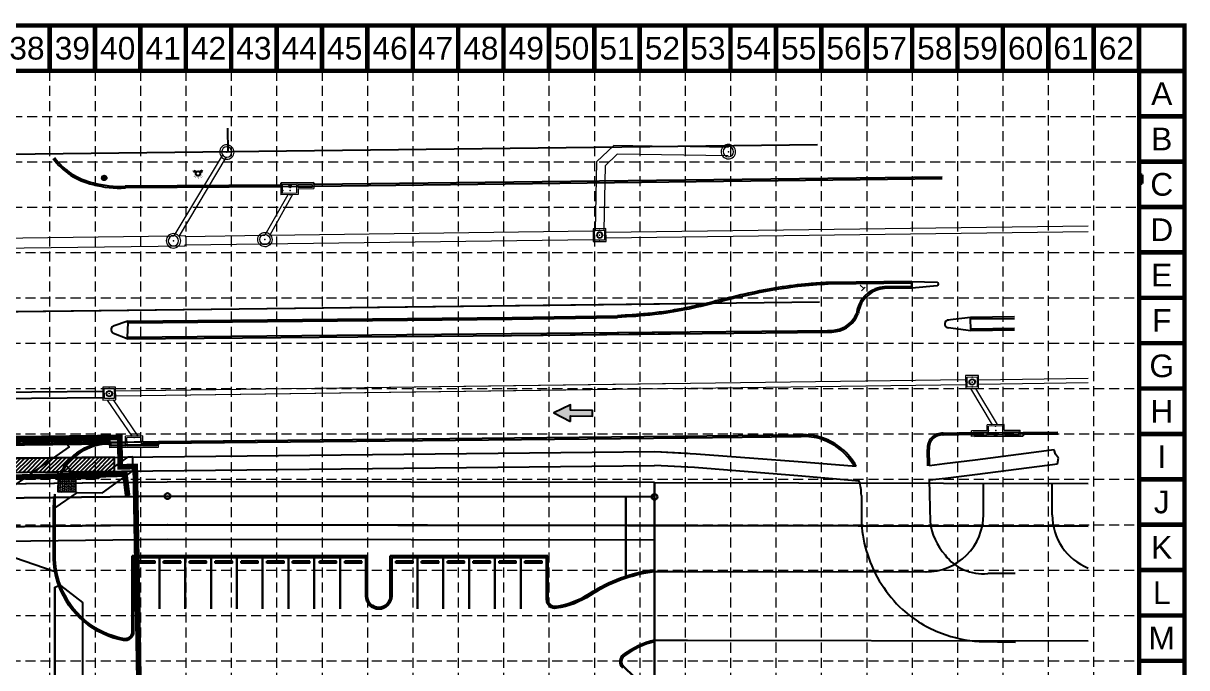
# Model space of a CAD drawing. Header units: feet. Extents: x -1048 to -33, y 2514 to 3149.
# Drawn here: x -438.8 to -33, y 2923.8 to 3148.7 of the extents above; entities that cross this region are included whole.
import ezdxf
from ezdxf.enums import TextEntityAlignment as Align

# ---------------------------------------------------------------- set-up
doc = ezdxf.new("R2010")
doc.units = ezdxf.units.FT
doc.header["$LTSCALE"] = 20
doc.header["$MEASUREMENT"] = 0
for name, pattern in [('CENTER2', [1.125, 0.75, -0.125, 0.125, -0.125]), ('DASHED', [0.75, 0.5, -0.25]), ('HIDDEN', [0.375, 0.25, -0.125]), ('HIDDEN2', [0.1875, 0.125, -0.0625]), ('PHANTOM2', [1.25, 0.625, -0.125, 0.125, -0.125, 0.125, -0.125])]:
    doc.linetypes.add(name, pattern=pattern)
for name, color, linetype in [('ARROWS', 252, 'Continuous'), ('BASE', 7, 'Continuous'), ('BOUND-ADJ', 3, 'PHANTOM2'), ('BOUNDARY', 4, 'PHANTOM2'), ('CONSTRUCTION_CLASS', 7, 'Continuous'), ('E_CONC', 7, 'Continuous'), ('E_CURB', 7, 'Continuous'), ('E_GUT', 8, 'HIDDEN2'), ('EX_ESMT_ACCESS_OFF', 3, 'HIDDEN2'), ('EX_ESMT_UTIL', 3, 'HIDDEN2'), ('EX_INLETS_MANHOLES', 8, 'HIDDEN2'), ('EX_ROW_CL', 7, 'CENTER2'), ('EX_ROW_DED', 2, 'HIDDEN2'), ('EX_STM_SEW', 8, 'HIDDEN'), ('FUT_CURB', 8, 'HIDDEN'), ('FUT_STRIPE', 8, 'HIDDEN'), ('GRID', 254, 'HIDDEN'), ('HATCH_PAVERS', 8, 'Continuous'), ('LIMITS OF DISTURBANCE', 1, 'HIDDEN'), ('P_CONTOUR', 1, 'Continuous'), ('P_CURB', 2, 'Continuous'), ('P_ESMT_LAND', 3, 'HIDDEN'), ('P_ESMT_WATER', 3, 'HIDDEN2'), ('P_GUT', 7, 'Continuous'), ('P_RAMP', 7, 'Continuous'), ('P_SIDEWALK', 2, 'Continuous'), ('SAWCUT', 220, 'Continuous'), ('SILT FENCE', 200, 'Continuous')]:
    doc.layers.add(name, color=color, linetype=linetype)
doc.styles.get("Standard").update_dxf_attribs({"font": 'ARIAL.TTF'})

# ---------------------------------------------------------------- blocks, each defined once
blk = doc.blocks.new('arrow')
blk.add_lwpolyline([(-67, -25.4), (-59.3, -25.4), (-59.6, -56.1), (-51.9, -56.2), (-51.6, -25.5), (-44, -25.5), (-55.3, -2.4), (-67, -25.4)], close=True)
at = {"color": 254}
for points in [[(-44, -25.5), (-67, -25.4), (-55.3, -2.4), (-67, -25.4)], [(-59.6, -56.1), (-51.9, -56.2), (-59.3, -25.4), (-51.6, -25.5)]]:
    blk.add_solid(points, dxfattribs=at)

msp = doc.modelspace()

# ---------------------------------------------------------------- hatches: boundary and pattern name
at = {"linetype": 'Continuous'}
h = msp.add_hatch(color=256, dxfattribs=at)
edge = h.paths.add_edge_path()
edge.add_ellipse((-410.58, 3094.76), major_axis=(-0.566, 0.566), ratio=1, start_angle=45, end_angle=225)
edge.add_ellipse((-410.58, 3094.76), major_axis=(-0.566, 0.566), ratio=1, start_angle=225, end_angle=405)
at = {"layer": 'HATCH_PAVERS', "linetype": 'Continuous', "lineweight": 5}
h = msp.add_hatch(dxfattribs=at)
h.set_pattern_fill('AR-HBONE', scale=0.5, style=0)
h.paths.add_polyline_path([(-145.73, 3057.84), (-146.98, 3057.82), (-146.45, 3055.29), (-144.81, 3055.84)])
at = {"layer": 'P_RAMP', "linetype": 'Continuous'}
h = msp.add_hatch(dxfattribs=at)
h.set_pattern_fill('HEX', scale=2, angle=-0.7518, style=0)
h.set_pattern_definition([(359.248212, (120.26747, 91.07756), (0.00568147, 0.43297543), [0.25, -0.5]), (119.248212, (120.26747, 91.07756), (-0.377808455, -0.211567415), [0.25, -0.5]), (59.248212, (120.51745, 91.07428), (-0.372126984, 0.22140801), [0.25, -0.5])])
h.paths.add_polyline_path([(-426.54, 2989.82), (-420.55, 2989.74), (-420.61, 2985.11), (-426.61, 2985.19)])
at = {"layer": 'SAWCUT', "linetype": 'Continuous'}
h = msp.add_hatch(dxfattribs=at)
h.set_pattern_fill('ANSI31', color=252, scale=8, style=0)
h.set_pattern_definition([(45, (2.4313, -9.9284), (-0.70710678, 0.70710678), [])])
h.paths.add_polyline_path([(-658.43, 2999.2), (-408.63, 3001.99), (-408.64, 3002.99), (-658.44, 3000.2)])
h = msp.add_hatch(dxfattribs=at)
h.set_pattern_fill('ANSI31', color=252, scale=8, style=0)
h.set_pattern_definition([(45, (-4.1079, -18.1536), (-0.70710678, 0.70710678), [])])
edge = h.paths.add_edge_path()
edge.add_line((-407, 2997.31), (-577.99, 2995.52))
edge.add_arc((-581.94, 2474.99), 520.54, 89.5658, 94.5548)
edge.add_line((-623.28, 2993.89), (-636.06, 2992.98))
edge.add_line((-636.06, 2992.98), (-635.71, 2988.08))
edge.add_line((-635.71, 2988.08), (-622.89, 2989.01))
edge.add_arc((-581.53, 2467.87), 522.77, 89.6219, 94.538, ccw=False)
edge.add_line((-578.08, 2990.63), (-574.32, 2990.67))
edge.add_line((-574.32, 2990.67), (-569.32, 2990.72))
edge.add_line((-569.32, 2990.72), (-406.95, 2992.43))
edge.add_line((-406.95, 2992.43), (-407, 2997.31))

# ---------------------------------------------------------------- linework, layer by layer
at = {"linetype": 'Continuous'}
for p, q in [((-379.45, 3097.03), (-379.33, 3097.26)), ((-378.58, 3096.61), (-379.45, 3097.03)), ((-378.42, 3096.83), (-379.33, 3097.26)), ((-376.44, 3097.32), (-377.34, 3096.85)), ((-377.18, 3096.64), (-376.32, 3097.08)), ((-376.32, 3097.08), (-376.44, 3097.32))]:
    msp.add_line(p, q, dxfattribs=at)
at = {"color": 253}
for p, q in [((-392.86, 2961.02), (-398.86, 2961.02)), ((-398.86, 2960.35), (-398.86, 2961.02)), ((-392.86, 2960.35), (-398.86, 2960.35)), ((-392.86, 2960.35), (-392.86, 2961.02)), ((-383.86, 2961.02), (-389.86, 2961.02)), ((-389.86, 2960.35), (-389.86, 2961.02)), ((-383.86, 2960.35), (-389.86, 2960.35)), ((-383.86, 2960.35), (-383.86, 2961.02)), ((-374.86, 2961.02), (-380.86, 2961.02)), ((-380.86, 2960.35), (-380.86, 2961.02)), ((-374.86, 2960.35), (-380.86, 2960.35)), ((-374.86, 2960.35), (-374.86, 2961.02)), ((-365.86, 2961.02), (-371.86, 2961.02)), ((-371.86, 2960.35), (-371.86, 2961.02)), ((-365.86, 2960.35), (-371.86, 2960.35)), ((-365.86, 2960.35), (-365.86, 2961.02)), ((-356.86, 2961.02), (-362.86, 2961.02)), ((-362.86, 2960.35), (-362.86, 2961.02)), ((-356.86, 2960.35), (-362.86, 2960.35)), ((-356.86, 2960.35), (-356.86, 2961.02)), ((-347.86, 2961.02), (-353.86, 2961.02)), ((-353.86, 2960.35), (-353.86, 2961.02)), ((-347.86, 2960.35), (-353.86, 2960.35)), ((-347.86, 2960.35), (-347.86, 2961.02)), ((-338.86, 2961.02), (-344.86, 2961.02)), ((-344.86, 2960.35), (-344.86, 2961.02)), ((-338.86, 2960.35), (-344.86, 2960.35)), ((-338.86, 2960.35), (-338.86, 2961.02)), ((-329.51, 2961.02), (-335.51, 2961.02)), ((-335.51, 2960.35), (-335.51, 2961.02)), ((-329.51, 2960.35), (-335.51, 2960.35)), ((-329.51, 2960.35), (-329.51, 2961.02)), ((-320.71, 2961.02), (-326.71, 2961.02)), ((-326.71, 2960.35), (-326.71, 2961.02)), ((-320.71, 2960.35), (-326.71, 2960.35)), ((-320.71, 2960.35), (-320.71, 2961.02)), ((-302.86, 2961.02), (-308.86, 2961.02)), ((-308.86, 2960.35), (-308.86, 2961.02)), ((-302.86, 2960.35), (-308.86, 2960.35)), ((-302.86, 2960.35), (-302.86, 2961.02)), ((-293.86, 2961.02), (-299.86, 2961.02)), ((-299.86, 2960.35), (-299.86, 2961.02)), ((-293.86, 2960.35), (-299.86, 2960.35)), ((-293.86, 2960.35), (-293.86, 2961.02)), ((-284.86, 2961.02), (-290.86, 2961.02)), ((-290.86, 2960.35), (-290.86, 2961.02)), ((-284.86, 2960.35), (-290.86, 2960.35)), ((-284.86, 2960.35), (-284.86, 2961.02)), ((-275.86, 2961.02), (-281.86, 2961.02)), ((-281.86, 2960.35), (-281.86, 2961.02)), ((-275.86, 2960.35), (-281.86, 2960.35)), ((-275.86, 2960.35), (-275.86, 2961.02)), ((-266.86, 2961.02), (-272.86, 2961.02)), ((-272.86, 2960.35), (-272.86, 2961.02)), ((-266.86, 2960.35), (-272.86, 2960.35)), ((-266.86, 2960.35), (-266.86, 2961.02)), ((-257.86, 2961.02), (-263.86, 2961.02)), ((-263.86, 2960.35), (-263.86, 2961.02)), ((-257.86, 2960.35), (-263.86, 2960.35)), ((-257.86, 2960.35), (-257.86, 2961.02))]:
    msp.add_line(p, q, dxfattribs=at)
at = {"linetype": 'Continuous'}
msp.add_circle((-377.87, 3096.28), 0.781, dxfattribs=at)
at = {"color": 253}
for centre in [(-398.36, 2960.69), (-393.36, 2960.69), (-389.36, 2960.69), (-384.36, 2960.69), (-380.36, 2960.69), (-375.36, 2960.69), (-371.36, 2960.69), (-366.36, 2960.69), (-362.36, 2960.69), (-357.36, 2960.69), (-353.36, 2960.69), (-348.36, 2960.69), (-344.36, 2960.69), (-339.36, 2960.69), (-335.01, 2960.69), (-330.01, 2960.69), (-326.21, 2960.69), (-321.21, 2960.69), (-308.36, 2960.69), (-303.36, 2960.69), (-299.36, 2960.69), (-294.36, 2960.69), (-290.36, 2960.69), (-285.36, 2960.69), (-281.36, 2960.69), (-276.36, 2960.69), (-272.36, 2960.69), (-267.36, 2960.69), (-263.36, 2960.69), (-258.36, 2960.69)]:
    msp.add_circle(centre, 0.0417, dxfattribs=at)
at = {"linetype": 'Continuous'}
msp.add_ellipse((-410.58, 3094.76), major_axis=(-0.566, 0.566), ratio=1, start_param=3.926991, end_param=10.210176, dxfattribs=at)
at = {"layer": 'BASE', "color": 9}
msp.add_line((-49.62, 3132.09), (-49.62, 2530.43), dxfattribs=at)
at = {"layer": 'BASE', "const_width": 1.58}
for points in [[(-1047.12, 2514.59), (-33.79, 2514.59), (-33.79, 3147.93), (-1047.12, 3147.93)], [(-1031.32, 2530.42), (-49.58, 2530.39), (-49.6, 3132.1), (-1031.13, 3132.12)]]:
    msp.add_lwpolyline(points, close=True, dxfattribs=at)
for points in [[(-429.62, 3132.09), (-429.62, 3147.93)], [(-413.79, 3132.09), (-413.79, 3147.93)], [(-397.96, 3132.09), (-397.96, 3147.93)], [(-382.12, 3132.09), (-382.12, 3147.93)], [(-366.29, 3132.09), (-366.29, 3147.93)], [(-350.46, 3132.09), (-350.46, 3147.93)], [(-334.62, 3132.09), (-334.62, 3147.93)], [(-318.79, 3132.09), (-318.79, 3147.93)], [(-302.96, 3132.09), (-302.96, 3147.93)], [(-287.12, 3132.09), (-287.12, 3147.93)], [(-271.29, 3132.09), (-271.29, 3147.93)], [(-255.46, 3132.09), (-255.46, 3147.93)], [(-239.62, 3132.09), (-239.62, 3147.93)], [(-223.79, 3132.09), (-223.79, 3147.93)], [(-207.96, 3132.09), (-207.96, 3147.93)], [(-192.12, 3132.09), (-192.12, 3147.93)], [(-176.29, 3132.09), (-176.29, 3147.93)], [(-160.46, 3132.09), (-160.46, 3147.93)], [(-144.62, 3132.09), (-144.62, 3147.93)], [(-128.79, 3132.09), (-128.79, 3147.93)], [(-112.96, 3132.09), (-112.96, 3147.93)], [(-97.12, 3132.09), (-97.12, 3147.93)], [(-81.29, 3132.09), (-81.29, 3147.93)], [(-65.46, 3132.09), (-65.46, 3147.93)], [(-49.62, 3132.09), (-49.62, 3147.93)], [(-33.79, 3132.09), (-33.79, 3147.93)], [(-33.79, 3132.09), (-49.62, 3132.09)], [(-33.79, 3116.26), (-49.62, 3116.26)], [(-33.79, 3100.43), (-49.62, 3100.43)], [(-33.79, 3084.59), (-49.62, 3084.59)], [(-33.79, 3068.76), (-49.62, 3068.76)], [(-33.79, 3052.93), (-49.62, 3052.93)], [(-33.79, 3037.09), (-49.62, 3037.09)], [(-33.79, 3021.26), (-49.62, 3021.26)], [(-33.79, 3005.43), (-49.62, 3005.43)], [(-33.79, 2989.59), (-49.62, 2989.59)], [(-33.79, 2973.76), (-49.62, 2973.76)], [(-33.79, 2957.93), (-49.62, 2957.93)], [(-33.79, 2942.09), (-49.62, 2942.09)], [(-33.79, 2926.26), (-49.62, 2926.26)]]:
    msp.add_lwpolyline(points, dxfattribs=at)
at = {"layer": 'BOUND-ADJ', "color": 7, "linetype": 'Continuous'}
for p, q in [((-367.54, 3112.11), (-367.44, 3104)), ((-218.72, 2988.43), (-207.18, 2988.41)), ((-218.72, 2988.43), (-67.35, 2988.17))]:
    msp.add_line(p, q, dxfattribs=at)
msp.add_lwpolyline([(-717.42, 3099.82), (-161.78, 3106.45)], dxfattribs=at)
msp.add_lwpolyline([(-717.42, 3099.82), (-161.78, 3106.45)], dxfattribs=at)
at = {"layer": 'BOUND-ADJ', "color": 7, "linetype": 'Continuous', "lineweight": 30}
msp.add_lwpolyline([(-218.64, 2983.44), (-218.7, 2988.44)], dxfattribs=at)
at = {"layer": 'BOUNDARY', "color": 7, "linetype": 'Continuous', "lineweight": 30}
for p, q in [((-388.52, 2983.74), (-455.47, 2982.94)), ((-388.52, 2983.74), (-455.47, 2982.94)), ((-388.54, 2983.74), (-218.64, 2983.44)), ((-218.64, 2983.44), (-388.52, 2983.74)), ((-218.64, 2983.44), (-388.52, 2983.74)), ((-218.64, 2983.44), (-218.64, 2654.27)), ((-218.64, 2983.44), (-218.64, 2654.27))]:
    msp.add_line(p, q, dxfattribs=at)
for centre in [(-388.52, 2983.74), (-218.64, 2983.44)]:
    msp.add_circle(centre, 1, dxfattribs=at)
at = {"layer": 'CONSTRUCTION_CLASS', "color": 7, "linetype": 'Continuous', "lineweight": 0}
msp.add_point((-367.83, 3103.78), dxfattribs=at)
at = {"layer": 'E_CONC', "color": 7, "linetype": 'Continuous'}
for p, q in [((-577.99, 2995.52), (-218.58, 2999.29)), ((-218.58, 2999.29), (-207.18, 2998.69)), ((-218.58, 2999.29), (-204.1, 2998.53)), ((-79.18, 2999.88), (-106.79, 2996.26)), ((-78.82, 2998.37), (-79.18, 2999.88)), ((-204.1, 2998.53), (-168.49, 2995.8)), ((-168.49, 2995.8), (-148.31, 2994.22)), ((-106.79, 2996.26), (-117.54, 2994.93)), ((-105.95, 2991.35), (-78.08, 2994.96)), ((-77.76, 2996.98), (-78.82, 2998.37)), ((-78.08, 2994.96), (-77.76, 2996.98)), ((-569.32, 2990.72), (-218.66, 2994.41)), ((-207.18, 2993.85), (-218.66, 2994.41)), ((-204.72, 2993.73), (-218.66, 2994.41)), ((-168.65, 2990.84), (-204.72, 2993.73)), ((-117.54, 2994.93), (-122.74, 2994.31)), ((-117.12, 2990), (-105.95, 2991.35)), ((-147.19, 2988.98), (-168.65, 2990.84)), ((-122.7, 2989.44), (-117.12, 2990)), ((-122.43, 2974.75), (-122.7, 2989.44)), ((-146.47, 2983.97), (-146.4, 2974.12)), ((-92.81, 2956.75), (-102.42, 2956.71)), ((-105.34, 2932.97), (-92.77, 2932.78))]:
    msp.add_line(p, q, dxfattribs=at)
for centre, radius, start, end in [((-166.76, 2983.64), 20.28, 0.9519, 15.2772), ((-102.43, 2976.73), 20.1, 185.6446, 222.2765), ((-108.1, 2975.9), 38.34, 182.658, 198.9915), ((-101.67, 2976.99), 44.79, 197.6338, 227.1657), ((-104.11, 2973.14), 16.52, 216.9803, 275.869), ((-103.66, 2975.66), 42.46, 227.9174, 249.531), ((-102, 2979.41), 46.56, 249.2249, 265.8867)]:
    msp.add_arc(centre, radius, start, end, dxfattribs=at)
at = {"layer": 'E_CURB', "color": 7, "linetype": 'Continuous'}
for p, q in [((-337.51, 3093.01), (-348.94, 3092.88)), ((-348.94, 3092.88), (-348.93, 3092.27)), ((-337.51, 3093.01), (-337.5, 3092.4)), ((-118.34, 3095.07), (-337.5, 3092.4)), ((-118.34, 3095.07), (-337.5, 3092.4)), ((-348.93, 3092.27), (-403.25, 3091.85)), ((-128.88, 3058.02), (-158.01, 3057.7)), ((-128.9, 3056.92), (-138.4, 3056.71)), ((-128.9, 3056.92), (-128.89, 3056.32)), ((-128.88, 3058.02), (-128.89, 3058.62)), ((-128.89, 3058.62), (-120.08, 3058.33)), ((-120.05, 3057.1), (-128.89, 3056.32)), ((-402.32, 3044.73), (-407.48, 3043.08)), ((-402.31, 3044.13), (-402.32, 3044.73)), ((-402.31, 3044.13), (-268.33, 3045.5)), ((-268.33, 3045.5), (-231.6, 3046.03)), ((-108.41, 3046.07), (-116.43, 3045.12)), ((-108.4, 3045.47), (-108.41, 3046.07)), ((-93.08, 3045.63), (-108.4, 3045.47)), ((-402.53, 3038.6), (-407.37, 3040.44)), ((-402.54, 3039.2), (-268.53, 3040.42)), ((-268.53, 3040.42), (-168.78, 3041.39)), ((-268.53, 3040.42), (-207.18, 3041.02)), ((-168.78, 3041.39), (-158.27, 3041.51)), ((-108.34, 3041.43), (-116.2, 3042.41)), ((-93.1, 3042.19), (-108.34, 3042.03)), ((-108.34, 3042.03), (-108.34, 3041.43)), ((-402.54, 3039.2), (-402.53, 3038.6)), ((-391.63, 3002.21), (-218.96, 3003.92)), ((-218.96, 3003.92), (-167.52, 3004.52)), ((-218.96, 3003.92), (-207.18, 3004.06)), ((-107.05, 3005.18), (-117.94, 3005.03)), ((-107.05, 3005.18), (-107.05, 3004.61)), ((-107.05, 3004.61), (-90.03, 3004.76)), ((-90.04, 3005.32), (-77.98, 3005.42)), ((-90.04, 3005.32), (-90.03, 3004.76)), ((-689.32, 2998.85), (-408.63, 3001.99)), ((-408.6, 3001.43), (-408.63, 3001.99)), ((-391.6, 3001.72), (-408.6, 3001.43)), ((-391.63, 3002.21), (-391.6, 3001.72)), ((-122.74, 2994.31), (-122.83, 2999.99))]:
    msp.add_line(p, q, dxfattribs=at)
for centre, radius, start, end in [((-409.64, 3115.25), 22.67, 216.0854, 257.9336), ((-405.19, 3125.02), 33.23, 253.9484, 273.3495), ((-137.83, 3046.33), 10.41, 111.8808, 174.2883), ((-137.93, 3046.49), 10.23, 92.6533, 111.7099), ((-120.19, 3057.71), 0.627, 282.746, 80.0205), ((-157.06, 3051.25), 9.68, 279.7191, 336.3448), ((-116.05, 3043.79), 1.38, 89.3387, 263.8735), ((-406.57, 3041.79), 1.58, 125.4038, 239.2566), ((-157.61, 3052.48), 10.99, 266.5371, 281.4644), ((-166.64, 2984.46), 20.08, 71.4769, 92.5031), ((-167.07, 2983.75), 20.89, 30.2659, 70.975), ((-118.35, 3000.54), 4.51, 84.7457, 187.0511)]:
    msp.add_arc(centre, radius, start, end, dxfattribs=at)
msp.add_spline([(-158.01, 3057.7), (-168.67, 3056.81), (-183.72, 3054.35), (-196.96, 3051.25), (-208.12, 3048.71), (-218.7, 3047.05), (-231.6, 3046.03)], degree=3, dxfattribs=at)
msp.add_open_spline([(-207.18, 3048.9), (-207.49, 3048.83), (-211.31, 3048.06), (-219.42, 3046.78), (-227.29, 3046.3), (-231.6, 3046.03)], degree=3, knots=[50.025212, 50.025212, 50.025212, 50.025212, 50.987198, 61.699616, 74.632018, 74.632018, 74.632018, 74.632018], dxfattribs=at)
at = {"layer": 'E_GUT', "color": 7, "linetype": 'Continuous'}
for p, q in [((-118.33, 3094.47), (-337.5, 3091.8)), ((-118.33, 3094.47), (-337.5, 3091.8)), ((-348.92, 3091.67), (-403.22, 3091.25)), ((-337.5, 3091.8), (-348.92, 3091.67)), ((-128.89, 3058.62), (-158.02, 3058.3)), ((-128.89, 3056.32), (-138.37, 3056.11)), ((-402.32, 3044.73), (-268.34, 3046.1)), ((-268.34, 3046.1), (-231.6, 3046.63)), ((-93.07, 3046.23), (-108.41, 3046.07)), ((-402.53, 3038.6), (-268.52, 3039.82)), ((-268.52, 3039.82), (-168.77, 3040.79)), ((-268.52, 3039.82), (-207.18, 3040.42)), ((-168.77, 3040.79), (-158.26, 3040.91)), ((-93.1, 3041.59), (-108.34, 3041.43)), ((-689.33, 2999.45), (-357.94, 3003.15)), ((-391.64, 3002.81), (-222.36, 3004.53)), ((-222.36, 3004.53), (-167.53, 3005.12)), ((-222.36, 3004.53), (-207.18, 3004.69)), ((-107.06, 3005.78), (-117.95, 3005.63)), ((-107.06, 3005.78), (-90.04, 3005.92)), ((-90.04, 3005.92), (-77.97, 3006.02)), ((-408.64, 3002.59), (-391.64, 3002.81)), ((-123.34, 2994.3), (-123.43, 2999.98))]:
    msp.add_line(p, q, dxfattribs=at)
for centre, radius, start, end in [((-409.64, 3115.25), 23.27, 216.0854, 257.9336), ((-405.19, 3124.97), 33.78, 253.9976, 273.3568), ((-137.93, 3046.49), 9.63, 92.6533, 111.6991), ((-137.83, 3046.33), 9.81, 111.8808, 174.2883), ((-157.01, 3051.15), 10.17, 279.6628, 337.813), ((-157.6, 3052.39), 11.5, 266.6648, 281.4937), ((-166.64, 2984.47), 20.67, 71.4595, 92.4567), ((-167.07, 2983.75), 21.49, 29.1644, 70.975), ((-118.36, 3000.55), 5.1, 85.3823, 186.3957)]:
    msp.add_arc(centre, radius, start, end, dxfattribs=at)
for points, knots in [([(-158.02, 3058.3), (-160.33, 3058.14), (-162.61, 3057.98), (-166.65, 3057.63), (-168.42, 3057.45), (-171.94, 3057.02), (-173.7, 3056.77), (-178.95, 3055.94), (-182.44, 3055.26), (-189.36, 3053.73), (-192.79, 3052.89), (-198.83, 3051.41), (-201.43, 3050.77), (-206.05, 3049.73), (-208.07, 3049.31), (-212.13, 3048.57), (-214.17, 3048.24), (-218.31, 3047.68), (-220.4, 3047.46), (-224.61, 3047.09), (-226.71, 3046.94), (-229.76, 3046.75), (-230.7, 3046.69), (-231.6, 3046.63)], [0, 0, 0, 0, 6.838739, 6.838739, 12.138797, 12.138797, 17.438854, 17.438854, 28.038968, 28.038968, 38.639082, 38.639082, 46.676377, 46.676377, 52.89476, 52.89476, 59.113142, 59.113142, 65.465608, 65.465608, 71.818073, 71.818073, 74.632018, 74.632018, 74.632018, 74.632018]), ([(-207.18, 3049.51), (-208.15, 3049.31), (-209.13, 3049.12), (-212.13, 3048.57), (-214.17, 3048.24), (-218.31, 3047.68), (-220.4, 3047.46), (-224.61, 3047.09), (-226.71, 3046.94), (-229.76, 3046.75), (-230.7, 3046.69), (-231.6, 3046.63)], [49.901832, 49.901832, 49.901832, 49.901832, 52.89476, 52.89476, 59.113142, 59.113142, 65.465608, 65.465608, 71.818073, 71.818073, 74.632018, 74.632018, 74.632018, 74.632018])]:
    msp.add_open_spline(points, degree=3, knots=knots, dxfattribs=at)
at = {"layer": 'EX_ESMT_ACCESS_OFF', "color": 7, "linetype": 'Continuous'}
for p, q in [((-103.9, 2977.24), (-103.9, 2987.93)), ((-79.9, 2977.16), (-79.9, 2987.93)), ((-218.64, 2957.44), (-207.18, 2957.42)), ((-218.64, 2957.44), (-123.89, 2957.28)), ((-218.64, 2933.44), (-207.18, 2933.42)), ((-218.64, 2933.44), (-67.35, 2933.18))]:
    msp.add_line(p, q, dxfattribs=at)
for centre, start, end in [((-123.9, 2977.28), 269.7964, 0.1036), ((-59.9, 2977.16), 180, 248.1023)]:
    msp.add_arc(centre, 20, start, end, dxfattribs=at)
at = {"layer": 'EX_ESMT_UTIL', "color": 7, "linetype": 'Continuous', "lineweight": 30}
for p, q in [((-455.51, 2972.94), (-428.32, 2973.26)), ((-428.32, 2973.26), (-388.4, 2973.74)), ((-388.54, 2973.74), (-207.18, 2973.42)), ((-388.54, 2973.74), (-67.35, 2973.18))]:
    msp.add_line(p, q, dxfattribs=at)
at = {"layer": 'EX_INLETS_MANHOLES', "color": 5, "linetype": 'Continuous', "lineweight": 0}
for p, q in [((-343.01, 3092.94), (-349.01, 3092.85)), ((-349.01, 3092.85), (-348.95, 3088.86)), ((-343.5, 3092.43), (-348.5, 3092.36)), ((-348.5, 3092.36), (-348.46, 3089.36)), ((-345.8, 3092.36), (-345.78, 3091.36)), ((-343.5, 3092.43), (-343.46, 3089.43)), ((-343.01, 3092.94), (-337.51, 3093.01)), ((-343, 3092.44), (-338, 3092.5)), ((-343, 3092.44), (-342.99, 3091.44)), ((-338, 3092.5), (-337.99, 3091.5)), ((-337.51, 3093.01), (-337.48, 3091.01)), ((-48.82, 3096.34), (-48.77, 3092.34)), ((-48.82, 3096.34), (-48.77, 3092.34)), ((-48.32, 3095.85), (-48.28, 3092.85)), ((-48.32, 3095.85), (-48.28, 3092.85)), ((-342.95, 3088.94), (-348.95, 3088.86)), ((-343.46, 3089.43), (-348.46, 3089.36)), ((-345.29, 3091.86), (-346.29, 3091.85)), ((-342.99, 3091.44), (-337.99, 3091.5)), ((-342.98, 3090.94), (-337.48, 3091.01)), ((-342.98, 3090.94), (-342.95, 3088.94)), ((-235.58, 3077.08), (-240.07, 3077.02)), ((-240.07, 3077.02), (-240.01, 3072.53)), ((-239.56, 3076.52), (-236.08, 3076.57)), ((-239.51, 3073.04), (-239.56, 3076.52)), ((-236.08, 3076.57), (-236.03, 3073.09)), ((-235.52, 3072.59), (-235.58, 3077.08)), ((-240.01, 3072.53), (-235.52, 3072.59)), ((-236.03, 3073.09), (-239.51, 3073.04)), ((-105.64, 3025.82), (-110.13, 3025.76)), ((-110.13, 3025.76), (-110.07, 3021.27)), ((-109.62, 3025.26), (-106.14, 3025.31)), ((-109.57, 3021.78), (-109.62, 3025.26)), ((-106.14, 3025.31), (-106.09, 3021.83)), ((-105.58, 3021.33), (-105.64, 3025.82)), ((-406.61, 3021.78), (-411.1, 3021.72)), ((-411.1, 3021.72), (-411.04, 3017.23)), ((-410.59, 3021.22), (-407.11, 3021.27)), ((-410.54, 3017.74), (-410.59, 3021.22)), ((-407.11, 3021.27), (-407.06, 3017.79)), ((-406.55, 3017.29), (-406.61, 3021.78)), ((-110.07, 3021.27), (-105.58, 3021.33)), ((-106.09, 3021.83), (-109.57, 3021.78)), ((-411.04, 3017.23), (-406.55, 3017.29)), ((-407.06, 3017.79), (-410.54, 3017.74)), ((-96.65, 3008.69), (-102.65, 3008.61)), ((-102.63, 3006.61), (-102.65, 3008.61)), ((-97.15, 3008.19), (-102.15, 3008.12)), ((-102.11, 3005.12), (-102.15, 3008.12)), ((-97.11, 3005.19), (-97.15, 3008.19)), ((-96.63, 3006.69), (-96.65, 3008.69)), ((-397.16, 3004.73), (-403.16, 3004.65)), ((-403.13, 3002.65), (-403.16, 3004.65)), ((-397.65, 3004.23), (-402.65, 3004.16)), ((-402.61, 3001.16), (-402.65, 3004.16)), ((-397.61, 3001.23), (-397.65, 3004.23)), ((-397.13, 3002.73), (-397.16, 3004.73)), ((-102.63, 3006.61), (-108.12, 3006.54)), ((-108.1, 3004.54), (-108.12, 3006.54)), ((-102.6, 3004.61), (-108.1, 3004.54)), ((-102.62, 3006.11), (-107.62, 3006.04)), ((-107.6, 3005.04), (-107.62, 3006.04)), ((-102.61, 3005.11), (-107.6, 3005.04)), ((-102.61, 3005.11), (-102.62, 3006.11)), ((-96.6, 3004.69), (-102.6, 3004.61)), ((-97.11, 3005.19), (-102.11, 3005.12)), ((-99.11, 3005.16), (-100.11, 3005.15)), ((-99.6, 3004.65), (-99.61, 3005.65)), ((-96.63, 3006.69), (-91.13, 3006.77)), ((-96.62, 3006.19), (-91.62, 3006.26)), ((-96.61, 3005.19), (-96.62, 3006.19)), ((-96.61, 3005.19), (-91.61, 3005.26)), ((-96.6, 3004.69), (-91.1, 3004.77)), ((-91.61, 3005.26), (-91.62, 3006.26)), ((-91.1, 3004.77), (-91.13, 3006.77)), ((-403.13, 3002.65), (-408.63, 3002.58)), ((-408.6, 3000.58), (-408.63, 3002.58)), ((-403.11, 3000.65), (-408.6, 3000.58)), ((-403.13, 3002.15), (-408.12, 3002.09)), ((-408.11, 3001.09), (-408.12, 3002.09)), ((-403.11, 3001.15), (-408.11, 3001.09)), ((-403.11, 3001.15), (-403.13, 3002.15)), ((-397.11, 3000.73), (-403.11, 3000.65)), ((-397.61, 3001.23), (-402.61, 3001.16)), ((-397.13, 3002.73), (-391.63, 3002.81)), ((-397.13, 3002.23), (-392.13, 3002.3)), ((-397.11, 3001.23), (-397.13, 3002.23)), ((-397.11, 3001.23), (-392.11, 3001.3)), ((-397.11, 3000.73), (-391.61, 3000.81)), ((-392.11, 3001.3), (-392.13, 3002.3)), ((-391.61, 3000.81), (-391.63, 3002.81))]:
    msp.add_line(p, q, dxfattribs=at)
at = {"layer": 'EX_INLETS_MANHOLES', "color": 5, "linetype": 'Continuous', "lineweight": 0, "extrusion": (0, 0, -1)}
for centre, major_axis in [((-367.83, 3103.78), (-1.75, 1.81)), ((-367.83, 3103.78), (-1.26, 1.3)), ((-192.87, 3103.91), (-1.75, 1.81)), ((-192.87, 3103.91), (-1.75, 1.81)), ((-192.87, 3103.91), (-1.26, 1.3)), ((-192.87, 3103.91), (-1.26, 1.3)), ((-386.43, 3072.81), (-1.75, 1.81)), ((-386.43, 3072.81), (-1.26, 1.3)), ((-237.79, 3074.8), (0.771, 0.745)), ((-237.79, 3074.8), (0.625, 0.604)), ((-99.61, 3005.15), (-0.347, 0.36))]:
    msp.add_ellipse(centre, major_axis=major_axis, ratio=1, dxfattribs=at)
at = {"layer": 'EX_INLETS_MANHOLES', "color": 5, "linetype": 'Continuous', "lineweight": 0}
for centre, major_axis in [((-345.79, 3091.86), (0.36, 0.347)), ((-354.54, 3073.24), (-1.75, 1.81)), ((-354.54, 3073.24), (-1.26, 1.3)), ((-107.85, 3023.54), (0.771, 0.745)), ((-107.85, 3023.54), (0.625, 0.604)), ((-408.83, 3019.5), (0.771, 0.745)), ((-408.83, 3019.5), (0.625, 0.604))]:
    msp.add_ellipse(centre, major_axis=major_axis, ratio=1, dxfattribs=at)
for p in [(-192.87, 3103.91), (-192.87, 3103.91), (-48.3, 3094.35), (-48.3, 3094.35), (-348.27, 3090.32), (-345.79, 3091.86), (-345.78, 3091.36), (-345.78, 3091.36), (-345.77, 3090.36), (-345.75, 3088.86), (-237.82, 3076.54), (-386.43, 3072.81), (-354.54, 3073.24), (-239.53, 3074.78), (-237.8, 3074.8), (-237.77, 3073.06), (-236.06, 3074.83), (-109.59, 3023.52), (-107.88, 3025.28), (-107.85, 3023.54), (-106.11, 3023.57), (-410.57, 3019.48), (-408.85, 3021.24), (-408.83, 3019.5), (-407.09, 3019.53), (-107.83, 3021.8), (-408.8, 3017.77), (-99.65, 3008.15), (-400.15, 3004.19), (-102.13, 3006.62), (-99.63, 3006.65), (-99.61, 3005.65), (-99.61, 3005.65), (-99.61, 3005.15), (-97.13, 3006.69), (-402.63, 3002.66), (-397.63, 3002.73)]:
    msp.add_point(p, dxfattribs=at)
at = {"layer": 'EX_ROW_CL', "color": 7, "linetype": 'Continuous'}
for points in [[(-989.92, 3041.57), (-161.12, 3051.46)], [(-989.92, 3041.57), (-161.12, 3051.46)], [(-773.96, 3044.15), (-207.18, 3050.91)]]:
    msp.add_lwpolyline(points, dxfattribs=at)
at = {"layer": 'EX_ROW_DED', "color": 7, "linetype": 'Continuous'}
for points in [[(-929.62, 2982.28), (-388.61, 2988.74)], [(-773.96, 2984.14), (-388.61, 2988.74)], [(-218.7, 2988.44), (-388.61, 2988.74)]]:
    msp.add_lwpolyline(points, dxfattribs=at)
at = {"layer": 'EX_STM_SEW', "color": 5, "linetype": 'Continuous', "lineweight": 0}
for p, q in [((-238.86, 3100.32), (-232.88, 3106.1)), ((-192.85, 3105.41), (-232.88, 3106.1)), ((-192.85, 3105.41), (-232.88, 3106.1)), ((-369.41, 3102.62), (-386.25, 3074.56)), ((-368.12, 3101.85), (-384.49, 3074.59)), ((-235.89, 3099.02), (-231.69, 3103.08)), ((-192.9, 3102.41), (-231.69, 3103.08)), ((-192.9, 3102.41), (-231.69, 3103.08)), ((-238.86, 3100.32), (-239.32, 3076.57)), ((-235.89, 3099.02), (-236.32, 3076.51)), ((-346.59, 3088.89), (-354.56, 3074.74)), ((-344.86, 3088.91), (-352.82, 3074.76)), ((-352.82, 3074.76), (-240.06, 3076.27)), ((-235.56, 3075.83), (-67.35, 3078.09)), ((-235.56, 3075.83), (-67.35, 3078.09)), ((-652.66, 3070.99), (-386.25, 3074.56)), ((-384.49, 3074.59), (-382.4, 3074.61)), ((-382.4, 3074.36), (-354.56, 3074.74)), ((-382.4, 3074.61), (-382.4, 3074.36)), ((-355.39, 3071.73), (-240.02, 3073.27)), ((-235.54, 3073.83), (-67.35, 3076.09)), ((-235.54, 3073.83), (-67.35, 3076.09)), ((-655.51, 3067.45), (-382.46, 3071.11)), ((-382.45, 3071.36), (-382.46, 3071.11)), ((-382.45, 3071.36), (-355.39, 3071.73)), ((-406.59, 3020.41), (-110.11, 3024.39)), ((-105.62, 3024.32), (-67.35, 3024.84)), ((-406.59, 3020.41), (-207.18, 3023.09)), ((-406.57, 3018.66), (-110.09, 3022.64)), ((-406.57, 3018.66), (-207.18, 3021.34)), ((-108.4, 3021.29), (-100.81, 3008.64)), ((-106.66, 3021.31), (-99.08, 3008.66)), ((-105.6, 3022.82), (-67.35, 3023.34)), ((-409.51, 3017.25), (-401, 3004.61)), ((-407.42, 3017.28), (-398.91, 3004.64))]:
    msp.add_line(p, q, dxfattribs=at)
at = {"layer": 'EX_STM_SEW', "color": 5, "linetype": 'Continuous'}
for p, q in [((-411.08, 3020.28), (-704.57, 3017.39)), ((-411.19, 3018.01), (-704.67, 3015.12))]:
    msp.add_line(p, q, dxfattribs=at)
at = {"layer": 'FUT_CURB', "color": 253, "linetype": 'Continuous', "lineweight": 30}
for p, q in [((-400.82, 2936.52), (-400.82, 2962.85)), ((-318.82, 2962.85), (-400.82, 2962.85)), ((-318.82, 2948.85), (-318.82, 2962.85)), ((-255.82, 2962.85), (-310.82, 2962.85)), ((-310.82, 2948.85), (-310.82, 2962.85)), ((-255.82, 2947.65), (-255.82, 2962.85)), ((-400.32, 2936.42), (-400.32, 2962.35)), ((-319.32, 2962.35), (-400.32, 2962.35)), ((-319.32, 2948.85), (-319.32, 2962.35)), ((-256.32, 2962.35), (-310.32, 2962.35)), ((-310.32, 2948.85), (-310.32, 2962.35)), ((-256.32, 2947.39), (-256.32, 2962.35)), ((-229.39, 2924.2), (-222.48, 2917.56))]:
    msp.add_line(p, q, dxfattribs=at)
at = {"layer": 'FUT_CURB', "color": 7, "linetype": 'Continuous', "lineweight": 30}
msp.add_line((-218.7, 2957.94), (-218.7, 2957.44), dxfattribs=at)
at = {"layer": 'FUT_CURB', "color": 253, "linetype": 'Continuous', "lineweight": 30}
for centre, radius, start, end in [((-211.63, 2903.9), 54.5, 97.4501, 122.9986), ((-211.63, 2903.9), 54, 97.4501, 122.9986), ((-398.32, 2962.95), 30, 200.5269, 259.3281), ((-398.32, 2962.95), 29.5, 200.5269, 259.3281), ((-314.82, 2948.85), 4.5, 180, 0), ((-314.82, 2948.85), 4, 180, 0), ((-253.32, 2947.65), 3, 180, 278.6546), ((-253.32, 2947.65), 2.5, 180, 278.6546), ((-257.38, 2974.35), 29.5, 278.6546, 302.9986), ((-257.38, 2974.35), 30, 278.6546, 302.9986), ((-403.32, 2936.42), 3, 259.3281, 0), ((-403.32, 2936.42), 2.5, 259.3281, 0), ((-227.66, 2926), 3, 126.4056, 226.1269), ((-227.66, 2926), 2.5, 126.4056, 226.1269)]:
    msp.add_arc(centre, radius, start, end, dxfattribs=at)
at = {"layer": 'FUT_CURB', "color": 253, "linetype": 'Continuous'}
for radius in [30, 29.5]:
    msp.add_arc((-211.63, 2904.27), radius, 103.497, 126.4056, dxfattribs=at)
at = {"layer": 'FUT_STRIPE', "color": 253, "linetype": 'Continuous', "lineweight": 30}
for p, q in [((-391.32, 2944.35), (-391.32, 2962.35)), ((-382.32, 2944.35), (-382.32, 2962.35)), ((-373.32, 2944.35), (-373.32, 2962.35)), ((-364.32, 2944.35), (-364.32, 2962.35)), ((-355.32, 2944.35), (-355.32, 2962.35)), ((-346.32, 2944.35), (-346.32, 2962.35)), ((-337.32, 2944.35), (-337.32, 2962.35)), ((-328.32, 2944.35), (-328.32, 2962.35)), ((-301.32, 2944.35), (-301.32, 2962.35)), ((-292.32, 2944.35), (-292.32, 2962.35)), ((-283.32, 2944.35), (-283.32, 2962.35)), ((-274.32, 2944.35), (-274.32, 2962.35)), ((-265.32, 2944.35), (-265.32, 2962.35))]:
    msp.add_line(p, q, dxfattribs=at)
at = {"layer": 'GRID', "color": 252, "linetype": 'HIDDEN', "lineweight": 0, "ltscale": 0.7}
for p, q in [((-429.62, 3132.09), (-429.62, 2577.86)), ((-413.79, 3132.09), (-413.79, 2577.86)), ((-397.96, 3132.09), (-397.96, 2577.86)), ((-382.12, 3132.09), (-382.12, 2577.86)), ((-366.29, 3132.09), (-366.29, 2577.86)), ((-350.46, 3132.09), (-350.46, 2577.86)), ((-334.62, 3132.09), (-334.62, 2577.86)), ((-318.79, 3132.09), (-318.79, 2577.86)), ((-302.96, 3132.09), (-302.96, 2577.86)), ((-287.12, 3132.09), (-287.12, 2577.86)), ((-271.29, 3132.09), (-271.29, 2577.86)), ((-255.46, 3132.09), (-255.46, 2577.86)), ((-239.62, 3132.09), (-239.62, 2577.86)), ((-223.79, 3132.09), (-223.79, 2577.86)), ((-207.96, 3132.09), (-207.96, 2577.86)), ((-192.12, 3132.09), (-192.12, 2577.86)), ((-176.29, 3132.09), (-176.29, 2577.86)), ((-160.46, 3132.09), (-160.46, 2577.86)), ((-144.62, 3132.09), (-144.62, 2577.86)), ((-128.79, 3132.09), (-128.79, 2577.86)), ((-112.96, 3132.09), (-112.96, 2577.86)), ((-97.12, 3132.09), (-97.12, 2577.86)), ((-81.32, 3132.35), (-81.32, 2577.86)), ((-65.49, 3132.35), (-65.49, 2577.86)), ((-1030.71, 3116.21), (-49.04, 3116.21)), ((-1030.71, 3100.37), (-49.04, 3100.37)), ((-1030.71, 3084.54), (-49.04, 3084.54)), ((-1031.29, 3068.76), (-49.62, 3068.76)), ((-1031.29, 3052.93), (-49.62, 3052.93)), ((-1031.29, 3037.09), (-49.62, 3037.09)), ((-1031.29, 3021.26), (-49.62, 3021.26)), ((-1031.29, 3005.43), (-49.62, 3005.43)), ((-1031.29, 2989.59), (-49.62, 2989.59)), ((-1031.29, 2973.76), (-49.62, 2973.76)), ((-1031.29, 2957.93), (-49.62, 2957.93)), ((-1031.29, 2942.09), (-49.62, 2942.09)), ((-1031.29, 2926.26), (-49.62, 2926.26))]:
    msp.add_line(p, q, dxfattribs=at)
at = {"layer": 'HATCH_PAVERS', "color": 7, "linetype": 'Continuous'}
for p, q in [((-128.9, 3056.92), (-128.88, 3058.02)), ((-402.31, 3044.13), (-402.54, 3039.2)), ((-108.34, 3042.03), (-108.4, 3045.47))]:
    msp.add_line(p, q, dxfattribs=at)
at = {"layer": 'LIMITS OF DISTURBANCE', "linetype": 'DASHED', "ltscale": 2, "const_width": 2}
msp.add_lwpolyline([(-399.77, 2994.05), (-394.78, 2701.72), (-349.98, 2697.12), (-352.31, 2670.81), (-393.19, 2674.96, 0.017517), (-552.3, 2682.58), (-767.07, 2683.09), (-767.99, 2756.67, -0.366057), (-759.46, 2767.01), (-761.29, 2919.28, -0.400744), (-739.95, 2942.18), (-739.42, 2982.19), (-659.75, 2988.07), (-659.75, 3001.17), (-405.17, 3004.2), (-404.99, 2993.94)], format="xyb", close=True, dxfattribs=at)
at = {"layer": 'P_CONTOUR', "color": 36, "linetype": 'Continuous'}
for points in [[(-424.13, 3002.33), (-422.86, 3000.93), (-461.32, 2974.04)], [(-459.21, 2968.27), (-428.07, 2957.58)], [(-425.86, 2952.51), (-418.13, 2946.64), (-418.13, 2899.19), (-438.38, 2883.93), (-438.71, 2878.95)]]:
    msp.add_lwpolyline(points, dxfattribs=at)
at = {"layer": 'P_CONTOUR', "color": 35}
for points in [[(-424.13, 3002.33), (-422.86, 3000.93), (-461.32, 2974.04)], [(-459.21, 2968.27), (-428.07, 2957.58)], [(-425.86, 2952.51), (-418.13, 2946.64), (-418.13, 2899.19), (-438.38, 2883.93), (-438.71, 2878.95)]]:
    msp.add_lwpolyline(points, dxfattribs=at)
at = {"layer": 'P_CURB', "color": 7, "linetype": 'Continuous', "lineweight": 30}
msp.add_line((-427.82, 2962.95), (-427.82, 2984.46), dxfattribs=at)
for centre, radius, start, end in [((-408.32, 2982.59), 19.5, 90.6504, 156.1973), ((-398.32, 2962.95), 29.5, 180, 200.5269)]:
    msp.add_arc(centre, radius, start, end, dxfattribs=at)
at = {"layer": 'P_ESMT_LAND', "color": 7, "linetype": 'Continuous'}
msp.add_lwpolyline([(-455.52, 2967.94), (-388.35, 2968.74), (-218.64, 2968.44)], dxfattribs=at)
at = {"layer": 'P_ESMT_WATER', "color": 253, "linetype": 'Continuous', "lineweight": 30}
msp.add_line((-228.64, 2983.46), (-228.64, 2955.15), dxfattribs=at)
at = {"layer": 'P_GUT', "color": 7, "linetype": 'Continuous', "lineweight": 30}
for p, q in [((-428.32, 2962.95), (-428.32, 2980.58)), ((-427.82, 2908.45), (-427.82, 2951.91))]:
    msp.add_line(p, q, dxfattribs=at)
at = {"layer": 'P_GUT', "color": 7, "linetype": 'Continuous'}
msp.add_line((-427.82, 2951.91), (-425.95, 2952.61), dxfattribs=at)
at = {"layer": 'P_GUT', "color": 7, "linetype": 'Continuous', "lineweight": 30}
for centre, radius, start, end in [((-408.32, 2982.59), 20, 90.6504, 142.7401), ((-398.32, 2962.95), 30, 180, 200.5269)]:
    msp.add_arc(centre, radius, start, end, dxfattribs=at)
at = {"layer": 'P_GUT', "color": 7, "linetype": 'Continuous'}
for centre, radius, start, end in [((-410.48, 2985.9), 16.33, 147.4012, 165.0734), ((-409.31, 2980.1), 19.01, 166.7487, 181.4646)]:
    msp.add_arc(centre, radius, start, end, dxfattribs=at)
at = {"layer": 'P_RAMP', "color": 7, "linetype": 'Continuous'}
msp.add_lwpolyline([(-426.54, 2989.82), (-420.55, 2989.74), (-420.61, 2985.11), (-426.61, 2985.19)], close=True, dxfattribs=at)
at = {"layer": 'P_SIDEWALK', "color": 7, "linetype": 'Continuous'}
for p, q in [((-412.74, 2989.89), (-402.36, 2997.36)), ((-400.61, 2997.38), (-402.36, 2997.36)), ((-400.56, 2992.5), (-400.61, 2997.38)), ((-423.83, 2994.4), (-419.96, 2990.02)), ((-411.17, 2984.86), (-400.56, 2992.5)), ((-419.96, 2990.02), (-412.74, 2989.89)), ((-420.06, 2985.02), (-427.82, 2979.65)), ((-420.06, 2985.02), (-411.17, 2984.86))]:
    msp.add_line(p, q, dxfattribs=at)
at = {"layer": 'SAWCUT', "color": 252, "linetype": 'Continuous'}
msp.add_lwpolyline([(-658.43, 2999.2), (-408.63, 3001.99), (-408.64, 3002.99), (-658.44, 3000.2)], close=True, dxfattribs=at)
msp.add_lwpolyline([(-407, 2997.31), (-577.99, 2995.52, 0.021772), (-623.28, 2993.89), (-636.06, 2992.98), (-635.71, 2988.08), (-622.89, 2989.01, -0.021454), (-578.08, 2990.63), (-574.32, 2990.67), (-569.32, 2990.72), (-406.95, 2992.43)], format="xyb", close=True, dxfattribs=at)
at = {"layer": 'SILT FENCE', "linetype": 'Continuous', "const_width": 2}
msp.add_lwpolyline([(-402.42, 2983.85), (-403.37, 2991.41), (-486.02, 2989.04), (-575.15, 2988.45), (-602.64, 2988.74), (-635.31, 2986.77), (-737.09, 2979.43), (-737.01, 2972.2), (-737.08, 2971.08)], dxfattribs=at)

# ---------------------------------------------------------------- block references
at = {"layer": 'ARROWS', "color": 3, "linetype": 'Continuous', "xscale": 0.2499999999990905, "yscale": 0.2500000000009095, "zscale": 0.25, "rotation": 90}
msp.add_blockref('arrow', (-254.33, 3026.56), dxfattribs=at)

# ---------------------------------------------------------------- texts
at = {"linetype": 'Continuous'}
for s, rotation, p in [('H', 316.0554, (-379.11, 3094.92)), ('Y', 1.0554, (-377.81, 3094.41)), ('D', 46.0554, (-376.49, 3095.03))]:
    msp.add_text(s, height=0.833, rotation=rotation, dxfattribs=at).set_placement(p, align=Align.CENTER)
at = {"layer": 'BASE'}
for s, height, p in [('38', 7.917, (-437.54, 3140.01)), ('39', 7.917, (-421.71, 3140.01)), ('40', 7.917, (-405.87, 3140.01)), ('41', 7.917, (-390.04, 3140.01)), ('42', 7.917, (-374.21, 3140.01)), ('43', 7.917, (-358.37, 3140.01)), ('44', 7.917, (-342.54, 3140.01)), ('45', 7.917, (-326.71, 3140.01)), ('46', 7.917, (-310.87, 3140.01)), ('47', 7.917, (-295.04, 3140.01)), ('48', 7.917, (-279.21, 3140.01)), ('49', 7.917, (-263.37, 3140.01)), ('50', 7.917, (-247.54, 3140.01)), ('51', 7.917, (-231.71, 3140.01)), ('52', 7.917, (-215.87, 3140.01)), ('53', 7.917, (-200.04, 3140.01)), ('54', 7.917, (-184.21, 3140.01)), ('55', 7.917, (-168.37, 3140.01)), ('56', 7.917, (-152.54, 3140.01)), ('57', 7.917, (-136.71, 3140.01)), ('58', 7.917, (-120.87, 3140.01)), ('59', 7.917, (-105.04, 3140.01)), ('60', 7.917, (-89.21, 3140.01)), ('61', 7.917, (-73.37, 3140.01)), ('62', 7.917, (-57.54, 3140.01)), ('A', 7.92, (-41.71, 3124.18)), ('B', 7.92, (-41.71, 3108.34)), ('C', 7.92, (-41.71, 3092.51)), ('D', 7.92, (-41.71, 3076.68)), ('E', 7.92, (-41.71, 3060.84)), ('F', 7.92, (-41.71, 3045.01)), ('G', 7.92, (-41.71, 3029.18)), ('H', 7.92, (-41.71, 3013.34)), ('I', 7.92, (-41.71, 2997.51)), ('J', 7.92, (-41.71, 2981.68)), ('K', 7.92, (-41.71, 2965.84)), ('L', 7.92, (-41.71, 2950.01)), ('M', 7.92, (-41.71, 2934.18))]:
    msp.add_text(s, height=height, dxfattribs=at).set_placement(p, align=Align.MIDDLE_CENTER)

doc.saveas('drawing.dxf')
